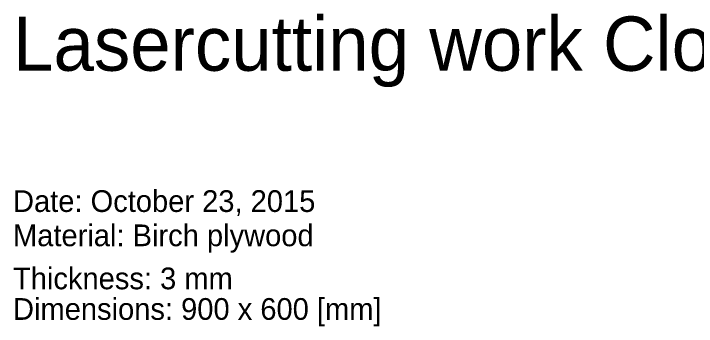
# Model space of a CAD drawing. Header units: inches. Extents: x 0 to 900, y -600 to 85.
# Drawn here: x 0.7 to 157.5, y 13.3 to 85.3 of the extents above; entities that cross this region are included whole.
import ezdxf

# ---------------------------------------------------------------- set-up
doc = ezdxf.new("R2010")
doc.units = ezdxf.units.IN
doc.header["$MEASUREMENT"] = 0
doc.layers.add('05_TEKSTEN_INSTRUCTIES', color=7, linetype='Continuous')

msp = doc.modelspace()

# ---------------------------------------------------------------- texts
at = {"layer": '05_TEKSTEN_INSTRUCTIES', "color": 18, "true_color": 0x000000, "attachment_point": 7}
for s, insert, char_height in [('\\fMyriad Pro|b0|i0|c0|p34;\\W1;Lasercutting work ClockSquared', (0.55, 68.36), 12.4883), ('\\fMyriad Pro|b0|i0|c0|p34;\\W1;Date: October 23, 2015', (0.55, 38.72), 4.9953), ('\\fMyriad Pro|b0|i0|c0|p34;\\W1;Material: Birch plywood', (0.55, 30.26), 4.9953), ('\\fMyriad Pro|b0|i0|c0|p34;\\W1;Thickness: 3 mm', (0.55, 21.79), 4.9953), ('\\fMyriad Pro|b0|i0|c0|p34;\\W1;Dimensions: 900 x 600 [mm]', (0.55, 13.32), 4.9953)]:
    msp.add_mtext(s, dxfattribs=dict(at, insert=insert, char_height=char_height))

doc.saveas('drawing.dxf')
